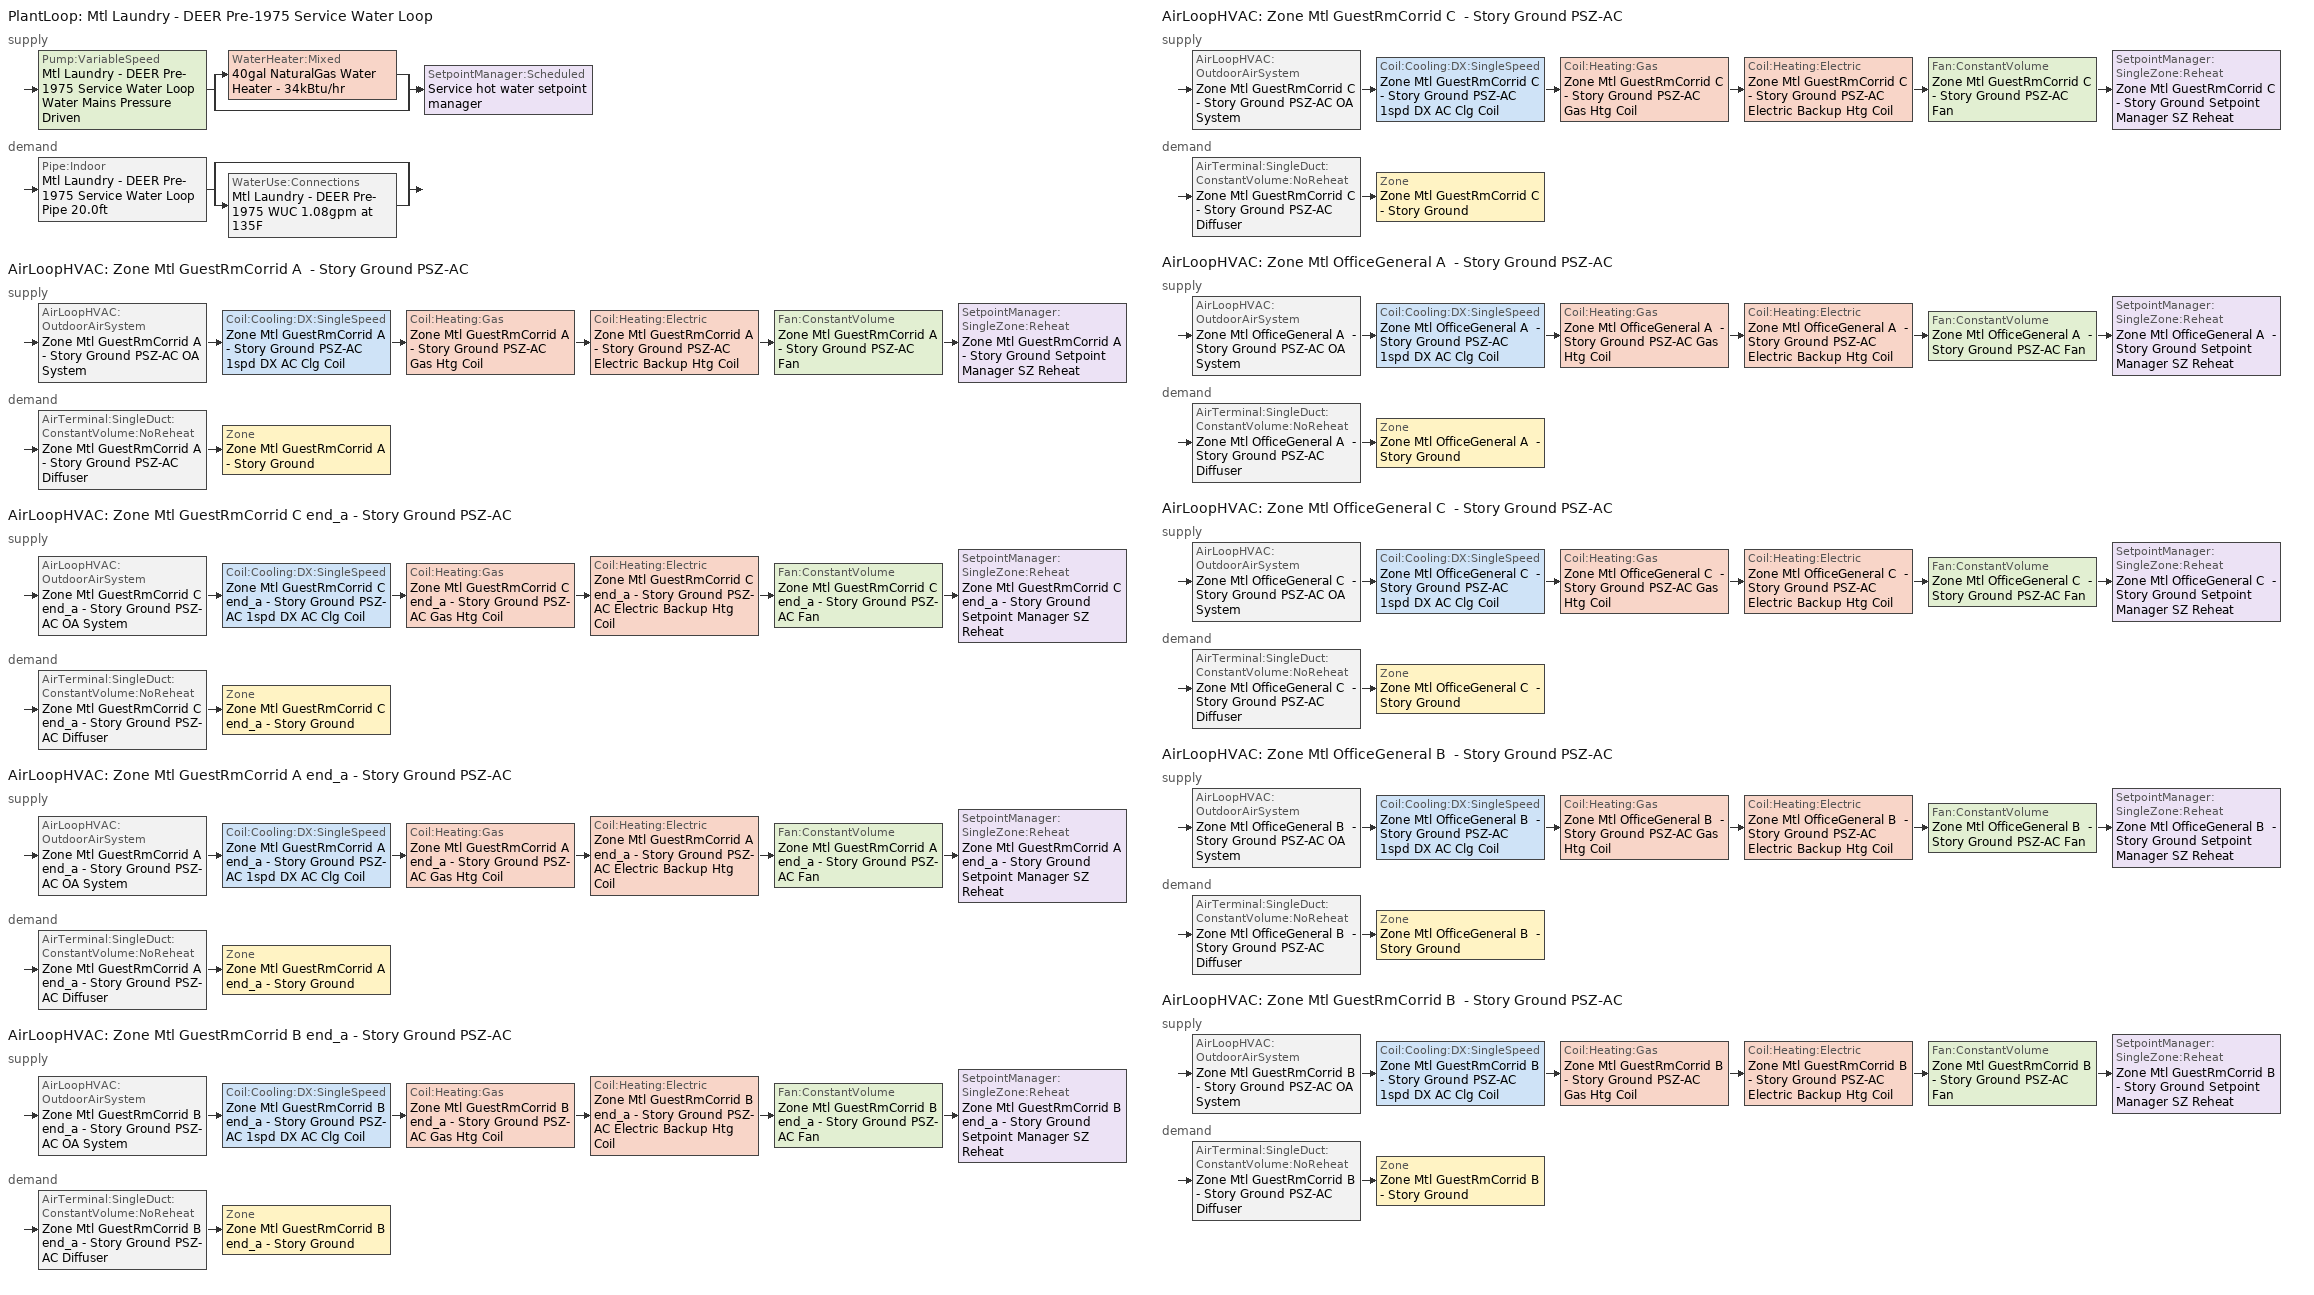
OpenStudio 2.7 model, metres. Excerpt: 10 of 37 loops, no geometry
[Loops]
PlantLoop 'Mtl Laundry - DEER Pre-1975 Service Water Loop'
 supply: Pump:VariableSpeed 'Mtl Laundry - DEER Pre-1975 Service Water Loop Water Mains Pressure Driven' > split
  | WaterHeater:Mixed '40gal NaturalGas Water Heater - 34kBtu/hr'
  | bypass
  join > SetpointManager:Scheduled 'Service hot water setpoint manager'
 demand: Pipe:Indoor 'Mtl Laundry - DEER Pre-1975 Service Water Loop Pipe 20.0ft' > split
  | bypass
  | WaterUse:Connections 'Mtl Laundry - DEER Pre-1975 WUC 1.08gpm at 135F'
AirLoopHVAC 'Zone Mtl GuestRmCorrid A  - Story Ground PSZ-AC'
 supply: AirLoopHVAC:OutdoorAirSystem 'Zone Mtl GuestRmCorrid A  - Story Ground PSZ-AC OA System' > Coil:Cooling:DX:SingleSpeed 'Zone Mtl GuestRmCorrid A  - Story Ground PSZ-AC 1spd DX AC Clg Coil' > Coil:Heating:Gas 'Zone Mtl GuestRmCorrid A  - Story Ground PSZ-AC Gas Htg Coil' > Coil:Heating:Electric 'Zone Mtl GuestRmCorrid A  - Story Ground PSZ-AC Electric Backup Htg Coil' > Fan:ConstantVolume 'Zone Mtl GuestRmCorrid A  - Story Ground PSZ-AC Fan' > SetpointManager:SingleZone:Reheat 'Zone Mtl GuestRmCorrid A  - Story Ground Setpoint Manager SZ Reheat'
 demand: AirTerminal:SingleDuct:ConstantVolume:NoReheat 'Zone Mtl GuestRmCorrid A  - Story Ground PSZ-AC Diffuser' > Zone 'Zone Mtl GuestRmCorrid A  - Story Ground'
AirLoopHVAC 'Zone Mtl GuestRmCorrid C end_a - Story Ground PSZ-AC'
 supply: AirLoopHVAC:OutdoorAirSystem 'Zone Mtl GuestRmCorrid C end_a - Story Ground PSZ-AC OA System' > Coil:Cooling:DX:SingleSpeed 'Zone Mtl GuestRmCorrid C end_a - Story Ground PSZ-AC 1spd DX AC Clg Coil' > Coil:Heating:Gas 'Zone Mtl GuestRmCorrid C end_a - Story Ground PSZ-AC Gas Htg Coil' > Coil:Heating:Electric 'Zone Mtl GuestRmCorrid C end_a - Story Ground PSZ-AC Electric Backup Htg Coil' > Fan:ConstantVolume 'Zone Mtl GuestRmCorrid C end_a - Story Ground PSZ-AC Fan' > SetpointManager:SingleZone:Reheat 'Zone Mtl GuestRmCorrid C end_a - Story Ground Setpoint Manager SZ Reheat'
 demand: AirTerminal:SingleDuct:ConstantVolume:NoReheat 'Zone Mtl GuestRmCorrid C end_a - Story Ground PSZ-AC Diffuser' > Zone 'Zone Mtl GuestRmCorrid C end_a - Story Ground'
AirLoopHVAC 'Zone Mtl GuestRmCorrid A end_a - Story Ground PSZ-AC'
 supply: AirLoopHVAC:OutdoorAirSystem 'Zone Mtl GuestRmCorrid A end_a - Story Ground PSZ-AC OA System' > Coil:Cooling:DX:SingleSpeed 'Zone Mtl GuestRmCorrid A end_a - Story Ground PSZ-AC 1spd DX AC Clg Coil' > Coil:Heating:Gas 'Zone Mtl GuestRmCorrid A end_a - Story Ground PSZ-AC Gas Htg Coil' > Coil:Heating:Electric 'Zone Mtl GuestRmCorrid A end_a - Story Ground PSZ-AC Electric Backup Htg Coil' > Fan:ConstantVolume 'Zone Mtl GuestRmCorrid A end_a - Story Ground PSZ-AC Fan' > SetpointManager:SingleZone:Reheat 'Zone Mtl GuestRmCorrid A end_a - Story Ground Setpoint Manager SZ Reheat'
 demand: AirTerminal:SingleDuct:ConstantVolume:NoReheat 'Zone Mtl GuestRmCorrid A end_a - Story Ground PSZ-AC Diffuser' > Zone 'Zone Mtl GuestRmCorrid A end_a - Story Ground'
AirLoopHVAC 'Zone Mtl GuestRmCorrid B end_a - Story Ground PSZ-AC'
 supply: AirLoopHVAC:OutdoorAirSystem 'Zone Mtl GuestRmCorrid B end_a - Story Ground PSZ-AC OA System' > Coil:Cooling:DX:SingleSpeed 'Zone Mtl GuestRmCorrid B end_a - Story Ground PSZ-AC 1spd DX AC Clg Coil' > Coil:Heating:Gas 'Zone Mtl GuestRmCorrid B end_a - Story Ground PSZ-AC Gas Htg Coil' > Coil:Heating:Electric 'Zone Mtl GuestRmCorrid B end_a - Story Ground PSZ-AC Electric Backup Htg Coil' > Fan:ConstantVolume 'Zone Mtl GuestRmCorrid B end_a - Story Ground PSZ-AC Fan' > SetpointManager:SingleZone:Reheat 'Zone Mtl GuestRmCorrid B end_a - Story Ground Setpoint Manager SZ Reheat'
 demand: AirTerminal:SingleDuct:ConstantVolume:NoReheat 'Zone Mtl GuestRmCorrid B end_a - Story Ground PSZ-AC Diffuser' > Zone 'Zone Mtl GuestRmCorrid B end_a - Story Ground'
AirLoopHVAC 'Zone Mtl GuestRmCorrid C  - Story Ground PSZ-AC'
 supply: AirLoopHVAC:OutdoorAirSystem 'Zone Mtl GuestRmCorrid C  - Story Ground PSZ-AC OA System' > Coil:Cooling:DX:SingleSpeed 'Zone Mtl GuestRmCorrid C  - Story Ground PSZ-AC 1spd DX AC Clg Coil' > Coil:Heating:Gas 'Zone Mtl GuestRmCorrid C  - Story Ground PSZ-AC Gas Htg Coil' > Coil:Heating:Electric 'Zone Mtl GuestRmCorrid C  - Story Ground PSZ-AC Electric Backup Htg Coil' > Fan:ConstantVolume 'Zone Mtl GuestRmCorrid C  - Story Ground PSZ-AC Fan' > SetpointManager:SingleZone:Reheat 'Zone Mtl GuestRmCorrid C  - Story Ground Setpoint Manager SZ Reheat'
 demand: AirTerminal:SingleDuct:ConstantVolume:NoReheat 'Zone Mtl GuestRmCorrid C  - Story Ground PSZ-AC Diffuser' > Zone 'Zone Mtl GuestRmCorrid C  - Story Ground'
AirLoopHVAC 'Zone Mtl OfficeGeneral A  - Story Ground PSZ-AC'
 supply: AirLoopHVAC:OutdoorAirSystem 'Zone Mtl OfficeGeneral A  - Story Ground PSZ-AC OA System' > Coil:Cooling:DX:SingleSpeed 'Zone Mtl OfficeGeneral A  - Story Ground PSZ-AC 1spd DX AC Clg Coil' > Coil:Heating:Gas 'Zone Mtl OfficeGeneral A  - Story Ground PSZ-AC Gas Htg Coil' > Coil:Heating:Electric 'Zone Mtl OfficeGeneral A  - Story Ground PSZ-AC Electric Backup Htg Coil' > Fan:ConstantVolume 'Zone Mtl OfficeGeneral A  - Story Ground PSZ-AC Fan' > SetpointManager:SingleZone:Reheat 'Zone Mtl OfficeGeneral A  - Story Ground Setpoint Manager SZ Reheat'
 demand: AirTerminal:SingleDuct:ConstantVolume:NoReheat 'Zone Mtl OfficeGeneral A  - Story Ground PSZ-AC Diffuser' > Zone 'Zone Mtl OfficeGeneral A  - Story Ground'
AirLoopHVAC 'Zone Mtl OfficeGeneral C  - Story Ground PSZ-AC'
 supply: AirLoopHVAC:OutdoorAirSystem 'Zone Mtl OfficeGeneral C  - Story Ground PSZ-AC OA System' > Coil:Cooling:DX:SingleSpeed 'Zone Mtl OfficeGeneral C  - Story Ground PSZ-AC 1spd DX AC Clg Coil' > Coil:Heating:Gas 'Zone Mtl OfficeGeneral C  - Story Ground PSZ-AC Gas Htg Coil' > Coil:Heating:Electric 'Zone Mtl OfficeGeneral C  - Story Ground PSZ-AC Electric Backup Htg Coil' > Fan:ConstantVolume 'Zone Mtl OfficeGeneral C  - Story Ground PSZ-AC Fan' > SetpointManager:SingleZone:Reheat 'Zone Mtl OfficeGeneral C  - Story Ground Setpoint Manager SZ Reheat'
 demand: AirTerminal:SingleDuct:ConstantVolume:NoReheat 'Zone Mtl OfficeGeneral C  - Story Ground PSZ-AC Diffuser' > Zone 'Zone Mtl OfficeGeneral C  - Story Ground'
AirLoopHVAC 'Zone Mtl OfficeGeneral B  - Story Ground PSZ-AC'
 supply: AirLoopHVAC:OutdoorAirSystem 'Zone Mtl OfficeGeneral B  - Story Ground PSZ-AC OA System' > Coil:Cooling:DX:SingleSpeed 'Zone Mtl OfficeGeneral B  - Story Ground PSZ-AC 1spd DX AC Clg Coil' > Coil:Heating:Gas 'Zone Mtl OfficeGeneral B  - Story Ground PSZ-AC Gas Htg Coil' > Coil:Heating:Electric 'Zone Mtl OfficeGeneral B  - Story Ground PSZ-AC Electric Backup Htg Coil' > Fan:ConstantVolume 'Zone Mtl OfficeGeneral B  - Story Ground PSZ-AC Fan' > SetpointManager:SingleZone:Reheat 'Zone Mtl OfficeGeneral B  - Story Ground Setpoint Manager SZ Reheat'
 demand: AirTerminal:SingleDuct:ConstantVolume:NoReheat 'Zone Mtl OfficeGeneral B  - Story Ground PSZ-AC Diffuser' > Zone 'Zone Mtl OfficeGeneral B  - Story Ground'
AirLoopHVAC 'Zone Mtl GuestRmCorrid B  - Story Ground PSZ-AC'
 supply: AirLoopHVAC:OutdoorAirSystem 'Zone Mtl GuestRmCorrid B  - Story Ground PSZ-AC OA System' > Coil:Cooling:DX:SingleSpeed 'Zone Mtl GuestRmCorrid B  - Story Ground PSZ-AC 1spd DX AC Clg Coil' > Coil:Heating:Gas 'Zone Mtl GuestRmCorrid B  - Story Ground PSZ-AC Gas Htg Coil' > Coil:Heating:Electric 'Zone Mtl GuestRmCorrid B  - Story Ground PSZ-AC Electric Backup Htg Coil' > Fan:ConstantVolume 'Zone Mtl GuestRmCorrid B  - Story Ground PSZ-AC Fan' > SetpointManager:SingleZone:Reheat 'Zone Mtl GuestRmCorrid B  - Story Ground Setpoint Manager SZ Reheat'
 demand: AirTerminal:SingleDuct:ConstantVolume:NoReheat 'Zone Mtl GuestRmCorrid B  - Story Ground PSZ-AC Diffuser' > Zone 'Zone Mtl GuestRmCorrid B  - Story Ground'
[Construction]
Uninsulated copper pipe 0.75in type L: Copper pipe 0.75in type L
[Material]
Copper pipe 0.75in type L: Roughness=Smooth; Thickness {m}=0.001143; Conductivity {W/m-K}=386; Density {kg/m3}=8906.27; Specific Heat {J/kg-K}=385.1856; Thermal Absorptance=0.9; Solar Absorptance=0.7; Visible Absorptance=0.7
[Sizing:Zone] Zone Cooling Design Supply Air Temperature Input Method=SupplyAirTemperature; Zone Cooling Design Supply Air Temperature {C}=12.7778; Zone Cooling Design Supply Air Temperature Difference {deltaC}=11.11; Zone Heating Design Supply Air Temperature Input Method=SupplyAirTemperature; Zone Heating Design Supply Air Temperature {C}=50; Zone Heating Design Supply Air Temperature Difference {deltaC}=11.11; Zone Cooling Design Supply Air Humidity Ratio {kg-H2O/kg-air}=0.0085; Zone Heating Design Supply Air Humidity Ratio {kg-H2O/kg-air}=0.008; Cooling Design Air Flow Method=DesignDay; Heating Design Air Flow Method=DesignDay; Account for Dedicated Outdoor Air System=No; Dedicated Outdoor Air System Control Strategy=NeutralSupplyAir; Dedicated Outdoor Air Low Setpoint Temperature for Design {C}=autosize; Dedicated Outdoor Air High Setpoint Temperature for Design {C}=autosize
Zone Mtl GuestRmCorrid A end_a - Story Ground; Zone Mtl GuestRmCorrid B end_a - Story Ground; Zone Mtl GuestRmCorrid C end_a - Story Ground; Zone Mtl GuestRmCorrid A  - Story Ground; Zone Mtl GuestRmCorrid B  - Story Ground; Zone Mtl GuestRmCorrid C  - Story Ground; Zone Mtl OfficeGeneral A  - Story Ground; Zone Mtl OfficeGeneral B  - Story Ground; Zone Mtl OfficeGeneral C  - Story Ground
[Zone equipment]
Zone Mtl GuestRmCorrid A end_a - Story Ground: Zone Mtl GuestRmCorrid A end_a - Story Ground PSZ-AC Diffuser
Zone Mtl GuestRmCorrid B end_a - Story Ground: Zone Mtl GuestRmCorrid B end_a - Story Ground PSZ-AC Diffuser
Zone Mtl GuestRmCorrid C end_a - Story Ground: Zone Mtl GuestRmCorrid C end_a - Story Ground PSZ-AC Diffuser
Zone Mtl GuestRmCorrid A  - Story Ground: Zone Mtl GuestRmCorrid A  - Story Ground PSZ-AC Diffuser
Zone Mtl GuestRmCorrid B  - Story Ground: Zone Mtl GuestRmCorrid B  - Story Ground PSZ-AC Diffuser
Zone Mtl GuestRmCorrid C  - Story Ground: Zone Mtl GuestRmCorrid C  - Story Ground PSZ-AC Diffuser
Zone Mtl OfficeGeneral A  - Story Ground: Zone Mtl OfficeGeneral A  - Story Ground PSZ-AC Diffuser
Zone Mtl OfficeGeneral B  - Story Ground: Zone Mtl OfficeGeneral B  - Story Ground PSZ-AC Diffuser
Zone Mtl OfficeGeneral C  - Story Ground: Zone Mtl OfficeGeneral C  - Story Ground PSZ-AC Diffuser
[WaterUse:Connections]
Mtl Laundry - DEER Pre-1975 WUC 1.08gpm at 135F: Water Use Equipment Name 1=Mtl Laundry - DEER Pre-1975 Service Water Use 1.08gpm at 135F
[WaterUse:Equipment:Definition]
Mtl Laundry - DEER Pre-1975 Service Water Use Def 1.08gpm: Peak Flow Rate {m3/s}=6.82528e-05; Target Temperature Schedule=Mixed Water At Faucet Temp - 135F; Sensible Fraction Schedule=Fraction Sensible - 0.2; Latent Fraction Schedule=Fraction Latent - 0.05
[WaterUse:Equipment]
Mtl Laundry - DEER Pre-1975 Service Water Use 1.08gpm at 135F: Water Use Equipment Definition=Mtl Laundry - DEER Pre-1975 Service Water Use Def 1.08gpm; Flow Rate Fraction Schedule=D_Mtl_All_DHW_DHW_Yr
[PlantLoop]
Mtl Laundry - DEER Pre-1975 Service Water Loop: Glycol Concentration=0; Maximum Loop Temperature {C}=60; Minimum Loop Temperature {C}=10; Plant Loop Volume {m3}=Autocalculate; Load Distribution Scheme=Optimal
[Sizing:Plant]
Mtl Laundry - DEER Pre-1975 Service Water Loop: Loop Type=Heating; Design Loop Exit Temperature {C}=57.2222; Loop Design Temperature Difference {deltaC}=5; Sizing Option=NonCoincident; Zone Timesteps in Averaging Window=1; Coincident Sizing Factor Mode=None
[SetpointManager:Scheduled]
Service hot water setpoint manager: Control Variable=Temperature; Schedule=Service Water Loop Temp - 135F; Setpoint Node or NodeList=Mtl Laundry - DEER Pre-1975 Service Water Loop Supply Outlet Node
[Pump:VariableSpeed]
Mtl Laundry - DEER Pre-1975 Service Water Loop Water Mains Pressure Driven: Rated Pump Head {Pa}=0.001; Motor Efficiency=1; Pump Control Type=Continuous; Skin Loss Radiative Fraction=0.5; Design Power Sizing Method=PowerPerFlowPerPressure; Design Electric Power per Unit Flow Rate {W/(m3/s)}=348701.1; Design Shaft Power per Unit Flow Rate per Unit Head {W-s/m3-Pa}=1.28205; Design Minimum Flow Rate Fraction=0
[WaterHeater:Mixed]
40gal NaturalGas Water Heater - 34kBtu/hr: Tank Volume {m3}=0.151416; Setpoint Temperature Schedule=Service Water Loop Temp - 135F; Deadband Temperature Difference {deltaC}=2; Maximum Temperature Limit {C}=57.2222; Heater Control Type=Cycle; Heater Maximum Capacity {W}=9987.17; Heater Fuel Type=NaturalGas; Heater Thermal Efficiency=0.78; Off Cycle Parasitic Fuel Consumption Rate {W}=0; Off Cycle Parasitic Fuel Type=NaturalGas; Off Cycle Parasitic Heat Fraction to Tank=0.8; On Cycle Parasitic Fuel Consumption Rate {W}=0; On Cycle Parasitic Fuel Type=NaturalGas; Ambient Temperature Indicator=Schedule; Ambient Temperature Schedule=Water Heater Ambient Temp Schedule 70F; Off Cycle Loss Coefficient to Ambient Temperature {W/K}=6; On Cycle Loss Coefficient to Ambient Temperature {W/K}=6; Use Side Effectiveness=1; Source Side Effectiveness=1; Use Side Design Flow Rate {m3/s}=autosize; Source Side Design Flow Rate {m3/s}=autosize; Indirect Water Heating Recovery Time {hr}=1.5; Source Side Flow Control Mode=IndirectHeatPrimarySetpoint
[Pipe:Indoor]
Mtl Laundry - DEER Pre-1975 Service Water Loop Pipe 20.0ft: Construction=Uninsulated copper pipe 0.75in type L; Environment Type=Schedule; Ambient Temperature Schedule=Mtl Laundry - DEER Pre-1975 Service Water Loop Piping Air Temp - 70F; Ambient Air Velocity Schedule=Mtl Laundry - DEER Pre-1975 Service Water Loop Piping Air Velocity - 0.67mph; Pipe Inside Diameter {m}=0.019939; Pipe Length {m}=6.096
[AirLoopHVAC] Availability Schedule=Always On Discrete; Design Supply Air Flow Rate {m3/s}=AutoSize
Zone Mtl GuestRmCorrid A  - Story Ground PSZ-AC; Zone Mtl GuestRmCorrid C end_a - Story Ground PSZ-AC; Zone Mtl GuestRmCorrid A end_a - Story Ground PSZ-AC; Zone Mtl GuestRmCorrid B end_a - Story Ground PSZ-AC; Zone Mtl GuestRmCorrid C  - Story Ground PSZ-AC; Zone Mtl OfficeGeneral A  - Story Ground PSZ-AC; Zone Mtl OfficeGeneral C  - Story Ground PSZ-AC; Zone Mtl OfficeGeneral B  - Story Ground PSZ-AC; Zone Mtl GuestRmCorrid B  - Story Ground PSZ-AC
[Sizing:System] Type of Load to Size On=Sensible; Design Outdoor Air Flow Rate {m3/s}=Autosize; Central Heating Maximum System Air Flow Ratio=1; Preheat Design Temperature {C}=7.22222; Preheat Design Humidity Ratio {kg-H2O/kg-Air}=0.008; Precool Design Temperature {C}=12.7778; Precool Design Humidity Ratio {kg-H2O/kg-Air}=0.008; Central Cooling Design Supply Air Temperature {C}=12.7778; Central Heating Design Supply Air Temperature {C}=50; Sizing Option=Coincident; 100% Outdoor Air in Cooling=No; 100% Outdoor Air in Heating=No; Central Cooling Design Supply Air Humidity Ratio {kg-H2O/kg-Air}=0.0085; Central Heating Design Supply Air Humidity Ratio {kg-H2O/kg-Air}=0.008; Cooling Design Air Flow Method=DesignDay; Cooling Design Air Flow Rate {m3/s}=0; Heating Design Air Flow Method=DesignDay; Heating Design Air Flow Rate {m3/s}=0; System Outdoor Air Method=ZoneSum; Zone Maximum Outdoor Air Fraction=1; Cooling Supply Air Flow Rate Per Floor Area {m3/s-m2}=0.00996765; Cooling Fraction of Autosized Cooling Supply Air Flow Rate=1; Cooling Supply Air Flow Rate Per Unit Cooling Capacity {m3/s-W}=3.94755e-05; Heating Supply Air Flow Rate Per Floor Area {m3/s-m2}=0.00996765; Heating Fraction of Autosized Heating Supply Air Flow Rate=1; Heating Fraction of Autosized Cooling Supply Air Flow Rate=1; Heating Supply Air Flow Rate Per Unit Heating Capacity {m3/s-W}=3.15882e-05; Cooling Design Capacity Method=CoolingDesignCapacity; Cooling Design Capacity {W}=autosize; Cooling Design Capacity Per Floor Area {W/m2}=234.7; Fraction of Autosized Cooling Design Capacity=1; Heating Design Capacity Method=HeatingDesignCapacity; Heating Design Capacity {W}=autosize; Heating Design Capacity Per Floor Area {W/m2}=157; Fraction of Autosized Heating Design Capacity=1; Central Cooling Capacity Control Method=OnOff
Zone Mtl GuestRmCorrid A  - Story Ground PSZ-AC; Zone Mtl GuestRmCorrid C end_a - Story Ground PSZ-AC; Zone Mtl GuestRmCorrid A end_a - Story Ground PSZ-AC; Zone Mtl GuestRmCorrid B end_a - Story Ground PSZ-AC; Zone Mtl GuestRmCorrid C  - Story Ground PSZ-AC; Zone Mtl OfficeGeneral A  - Story Ground PSZ-AC; Zone Mtl OfficeGeneral C  - Story Ground PSZ-AC; Zone Mtl OfficeGeneral B  - Story Ground PSZ-AC; Zone Mtl GuestRmCorrid B  - Story Ground PSZ-AC
[SetpointManager:SingleZone:Reheat] Minimum Supply Air Temperature {C}=12.7778; Maximum Supply Air Temperature {C}=50
Name | Control Zone | Setpoint Node or NodeList
Zone Mtl GuestRmCorrid A  - Story Ground Setpoint Manager SZ Reheat | Zone Mtl GuestRmCorrid A  - Story Ground | Zone Mtl GuestRmCorrid A  - Story Ground PSZ-AC Supply Outlet Node
Zone Mtl GuestRmCorrid C end_a - Story Ground Setpoint Manager SZ Reheat | Zone Mtl GuestRmCorrid C end_a - Story Ground | Zone Mtl GuestRmCorrid C end_a - Story Ground PSZ-AC Supply Outlet Node
Zone Mtl GuestRmCorrid A end_a - Story Ground Setpoint Manager SZ Reheat | Zone Mtl GuestRmCorrid A end_a - Story Ground | Zone Mtl GuestRmCorrid A end_a - Story Ground PSZ-AC Supply Outlet Node
Zone Mtl GuestRmCorrid B end_a - Story Ground Setpoint Manager SZ Reheat | Zone Mtl GuestRmCorrid B end_a - Story Ground | Zone Mtl GuestRmCorrid B end_a - Story Ground PSZ-AC Supply Outlet Node
Zone Mtl GuestRmCorrid C  - Story Ground Setpoint Manager SZ Reheat | Zone Mtl GuestRmCorrid C  - Story Ground | Zone Mtl GuestRmCorrid C  - Story Ground PSZ-AC Supply Outlet Node
Zone Mtl OfficeGeneral A  - Story Ground Setpoint Manager SZ Reheat | Zone Mtl OfficeGeneral A  - Story Ground | Zone Mtl OfficeGeneral A  - Story Ground PSZ-AC Supply Outlet Node
Zone Mtl OfficeGeneral C  - Story Ground Setpoint Manager SZ Reheat | Zone Mtl OfficeGeneral C  - Story Ground | Zone Mtl OfficeGeneral C  - Story Ground PSZ-AC Supply Outlet Node
Zone Mtl OfficeGeneral B  - Story Ground Setpoint Manager SZ Reheat | Zone Mtl OfficeGeneral B  - Story Ground | Zone Mtl OfficeGeneral B  - Story Ground PSZ-AC Supply Outlet Node
Zone Mtl GuestRmCorrid B  - Story Ground Setpoint Manager SZ Reheat | Zone Mtl GuestRmCorrid B  - Story Ground | Zone Mtl GuestRmCorrid B  - Story Ground PSZ-AC Supply Outlet Node
[Fan:ConstantVolume] Availability Schedule=Always On Discrete; Fan Total Efficiency=0.54; Pressure Rise {Pa}=622.722; Maximum Flow Rate {m3/s}=AutoSize; Motor Efficiency=0.9; Motor In Airstream Fraction=1
Zone Mtl GuestRmCorrid A  - Story Ground PSZ-AC Fan; Zone Mtl GuestRmCorrid C end_a - Story Ground PSZ-AC Fan; Zone Mtl GuestRmCorrid A end_a - Story Ground PSZ-AC Fan; Zone Mtl GuestRmCorrid B end_a - Story Ground PSZ-AC Fan; Zone Mtl GuestRmCorrid C  - Story Ground PSZ-AC Fan; Zone Mtl OfficeGeneral A  - Story Ground PSZ-AC Fan; Zone Mtl OfficeGeneral C  - Story Ground PSZ-AC Fan; Zone Mtl OfficeGeneral B  - Story Ground PSZ-AC Fan; Zone Mtl GuestRmCorrid B  - Story Ground PSZ-AC Fan
[Coil:Heating:Gas] Availability Schedule=Always On Discrete; Gas Burner Efficiency=0.8; Nominal Capacity {W}=AutoSize; Parasitic Electric Load {W}=0; Parasitic Gas Load {W}=0
Zone Mtl GuestRmCorrid A  - Story Ground PSZ-AC Gas Htg Coil; Zone Mtl GuestRmCorrid C end_a - Story Ground PSZ-AC Gas Htg Coil; Zone Mtl GuestRmCorrid A end_a - Story Ground PSZ-AC Gas Htg Coil; Zone Mtl GuestRmCorrid B end_a - Story Ground PSZ-AC Gas Htg Coil; Zone Mtl GuestRmCorrid C  - Story Ground PSZ-AC Gas Htg Coil; Zone Mtl OfficeGeneral A  - Story Ground PSZ-AC Gas Htg Coil; Zone Mtl OfficeGeneral C  - Story Ground PSZ-AC Gas Htg Coil; Zone Mtl OfficeGeneral B  - Story Ground PSZ-AC Gas Htg Coil; Zone Mtl GuestRmCorrid B  - Story Ground PSZ-AC Gas Htg Coil
[Coil:Heating:Electric] Availability Schedule=Always On Discrete; Efficiency=1
Zone Mtl GuestRmCorrid A  - Story Ground PSZ-AC Electric Backup Htg Coil; Zone Mtl GuestRmCorrid C end_a - Story Ground PSZ-AC Electric Backup Htg Coil; Zone Mtl GuestRmCorrid A end_a - Story Ground PSZ-AC Electric Backup Htg Coil; Zone Mtl GuestRmCorrid B end_a - Story Ground PSZ-AC Electric Backup Htg Coil; Zone Mtl GuestRmCorrid C  - Story Ground PSZ-AC Electric Backup Htg Coil; Zone Mtl OfficeGeneral A  - Story Ground PSZ-AC Electric Backup Htg Coil; Zone Mtl OfficeGeneral C  - Story Ground PSZ-AC Electric Backup Htg Coil; Zone Mtl OfficeGeneral B  - Story Ground PSZ-AC Electric Backup Htg Coil; Zone Mtl GuestRmCorrid B  - Story Ground PSZ-AC Electric Backup Htg Coil
[Coil:Cooling:DX:SingleSpeed] Availability Schedule=Always On Discrete; Rated Total Cooling Capacity {W}=autosize; Rated Sensible Heat Ratio=autosize; Rated COP {W/W}=3; Rated Air Flow Rate {m3/s}=autosize; Rated Evaporator Fan Power Per Volume Flow Rate {W/(m3/s)}=773.3; Condenser Type=AirCooled; Evaporative Condenser Effectiveness=0; Evaporative Condenser Air Flow Rate {m3/s}=Autosize; Evaporative Condenser Pump Rated Power Consumption {W}=Autosize; Crankcase Heater Capacity {W}=0; Maximum Outdoor Dry-Bulb Temperature for Crankcase Heater Operation {C}=0; Basin Heater Capacity {W/K}=0; Basin Heater Setpoint Temperature {C}=10
Name | Total Cooling Capacity Function of Temperature Curve | Total Cooling Capacity Function of Flow Fraction Curve | Energy Input Ratio Function of Temperature Curve | Energy Input Ratio Function of Flow Fraction Curve | Part Load Fraction Correlation Curve
Zone Mtl GuestRmCorrid A  - Story Ground PSZ-AC 1spd DX AC Clg Coil | Curve Biquadratic 3 | Curve Quadratic 4 | Curve Biquadratic 4 | Curve Quadratic 5 | Curve Quadratic 6
Zone Mtl GuestRmCorrid C end_a - Story Ground PSZ-AC 1spd DX AC Clg Coil | Curve Biquadratic 7 | Curve Quadratic 10 | Curve Biquadratic 8 | Curve Quadratic 11 | Curve Quadratic 12
Zone Mtl GuestRmCorrid A end_a - Story Ground PSZ-AC 1spd DX AC Clg Coil | Curve Biquadratic 11 | Curve Quadratic 16 | Curve Biquadratic 12 | Curve Quadratic 17 | Curve Quadratic 18
Zone Mtl GuestRmCorrid B end_a - Story Ground PSZ-AC 1spd DX AC Clg Coil | Curve Biquadratic 15 | Curve Quadratic 22 | Curve Biquadratic 16 | Curve Quadratic 23 | Curve Quadratic 24
Zone Mtl GuestRmCorrid C  - Story Ground PSZ-AC 1spd DX AC Clg Coil | Curve Biquadratic 19 | Curve Quadratic 28 | Curve Biquadratic 20 | Curve Quadratic 29 | Curve Quadratic 30
Zone Mtl OfficeGeneral A  - Story Ground PSZ-AC 1spd DX AC Clg Coil | Curve Biquadratic 23 | Curve Quadratic 34 | Curve Biquadratic 24 | Curve Quadratic 35 | Curve Quadratic 36
Zone Mtl OfficeGeneral C  - Story Ground PSZ-AC 1spd DX AC Clg Coil | Curve Biquadratic 27 | Curve Quadratic 40 | Curve Biquadratic 28 | Curve Quadratic 41 | Curve Quadratic 42
Zone Mtl OfficeGeneral B  - Story Ground PSZ-AC 1spd DX AC Clg Coil | Curve Biquadratic 31 | Curve Quadratic 46 | Curve Biquadratic 32 | Curve Quadratic 47 | Curve Quadratic 48
Zone Mtl GuestRmCorrid B  - Story Ground PSZ-AC 1spd DX AC Clg Coil | Curve Biquadratic 35 | Curve Quadratic 52 | Curve Biquadratic 36 | Curve Quadratic 53 | Curve Quadratic 54
[Controller:OutdoorAir] Minimum Outdoor Air Flow Rate {m3/s}=0; Maximum Outdoor Air Flow Rate {m3/s}=Autosize; Economizer Control Type=NoEconomizer; Economizer Control Action Type=ModulateFlow; Economizer Maximum Limit Dry-Bulb Temperature {C}=28; Economizer Maximum Limit Enthalpy {J/kg}=64000; Lockout Type=NoLockout; Minimum Limit Type=FixedMinimum; Minimum Outdoor Air Schedule=Always On Discrete; High Humidity Control=No; Heat Recovery Bypass Control Type=BypassWhenWithinEconomizerLimits
Name | Controller Mechanical Ventilation
Zone Mtl GuestRmCorrid A  - Story Ground PSZ-AC OA System Controller | Controller Mechanical Ventilation 1
Zone Mtl GuestRmCorrid C end_a - Story Ground PSZ-AC OA System Controller | Controller Mechanical Ventilation 2
Zone Mtl GuestRmCorrid A end_a - Story Ground PSZ-AC OA System Controller | Controller Mechanical Ventilation 3
Zone Mtl GuestRmCorrid B end_a - Story Ground PSZ-AC OA System Controller | Controller Mechanical Ventilation 4
Zone Mtl GuestRmCorrid C  - Story Ground PSZ-AC OA System Controller | Controller Mechanical Ventilation 5
Zone Mtl OfficeGeneral A  - Story Ground PSZ-AC OA System Controller | Controller Mechanical Ventilation 6
Zone Mtl OfficeGeneral C  - Story Ground PSZ-AC OA System Controller | Controller Mechanical Ventilation 7
Zone Mtl OfficeGeneral B  - Story Ground PSZ-AC OA System Controller | Controller Mechanical Ventilation 8
Zone Mtl GuestRmCorrid B  - Story Ground PSZ-AC OA System Controller | Controller Mechanical Ventilation 9
[Controller:MechanicalVentilation] Availability Schedule=Always On Discrete; System Outdoor Air Method=ZoneSum
Controller Mechanical Ventilation 1; Controller Mechanical Ventilation 2; Controller Mechanical Ventilation 3; Controller Mechanical Ventilation 4; Controller Mechanical Ventilation 5; Controller Mechanical Ventilation 6; Controller Mechanical Ventilation 7; Controller Mechanical Ventilation 8; Controller Mechanical Ventilation 9
[AirLoopHVAC:OutdoorAirSystem]
Name | Controller
Zone Mtl GuestRmCorrid A  - Story Ground PSZ-AC OA System | Zone Mtl GuestRmCorrid A  - Story Ground PSZ-AC OA System Controller
Zone Mtl GuestRmCorrid C end_a - Story Ground PSZ-AC OA System | Zone Mtl GuestRmCorrid C end_a - Story Ground PSZ-AC OA System Controller
Zone Mtl GuestRmCorrid A end_a - Story Ground PSZ-AC OA System | Zone Mtl GuestRmCorrid A end_a - Story Ground PSZ-AC OA System Controller
Zone Mtl GuestRmCorrid B end_a - Story Ground PSZ-AC OA System | Zone Mtl GuestRmCorrid B end_a - Story Ground PSZ-AC OA System Controller
Zone Mtl GuestRmCorrid C  - Story Ground PSZ-AC OA System | Zone Mtl GuestRmCorrid C  - Story Ground PSZ-AC OA System Controller
Zone Mtl OfficeGeneral A  - Story Ground PSZ-AC OA System | Zone Mtl OfficeGeneral A  - Story Ground PSZ-AC OA System Controller
Zone Mtl OfficeGeneral C  - Story Ground PSZ-AC OA System | Zone Mtl OfficeGeneral C  - Story Ground PSZ-AC OA System Controller
Zone Mtl OfficeGeneral B  - Story Ground PSZ-AC OA System | Zone Mtl OfficeGeneral B  - Story Ground PSZ-AC OA System Controller
Zone Mtl GuestRmCorrid B  - Story Ground PSZ-AC OA System | Zone Mtl GuestRmCorrid B  - Story Ground PSZ-AC OA System Controller
[AirTerminal:SingleDuct:ConstantVolume:NoReheat] Availability Schedule=Always On Discrete; Maximum Air Flow Rate {m3/s}=AutoSize
Zone Mtl GuestRmCorrid A  - Story Ground PSZ-AC Diffuser; Zone Mtl GuestRmCorrid C end_a - Story Ground PSZ-AC Diffuser; Zone Mtl GuestRmCorrid A end_a - Story Ground PSZ-AC Diffuser; Zone Mtl GuestRmCorrid B end_a - Story Ground PSZ-AC Diffuser; Zone Mtl GuestRmCorrid C  - Story Ground PSZ-AC Diffuser; Zone Mtl OfficeGeneral A  - Story Ground PSZ-AC Diffuser; Zone Mtl OfficeGeneral C  - Story Ground PSZ-AC Diffuser; Zone Mtl OfficeGeneral B  - Story Ground PSZ-AC Diffuser; Zone Mtl GuestRmCorrid B  - Story Ground PSZ-AC Diffuser
[Schedule:Ruleset]
D_Mtl_All_DHW_DHW_Yr: Default Day Schedule=D_Mtl_All_DHW_DHW_Yr Default; Summer Design Day Schedule=D_Mtl_All_DHW_DHW_Yr Summer Design Day; Winter Design Day Schedule=D_Mtl_All_DHW_DHW_Yr Winter Design Day
Fraction Sensible - 0.2: Default Day Schedule=Fraction Sensible - 0.2 Default
Fraction Latent - 0.05: Default Day Schedule=Fraction Latent - 0.05 Default
Mixed Water At Faucet Temp - 135F: Default Day Schedule=Mixed Water At Faucet Temp - 135F Default
Service Water Loop Temp - 135F: Default Day Schedule=Service Water Loop Temp - 135F Default
Water Heater Ambient Temp Schedule 70F: Default Day Schedule=Water Heater Ambient Temp Schedule 70F Default
Mtl Laundry - DEER Pre-1975 Service Water Loop Piping Air Temp - 70F: Default Day Schedule=Mtl Laundry - DEER Pre-1975 Service Water Loop Piping Air Temp - 70F Default
Mtl Laundry - DEER Pre-1975 Service Water Loop Piping Air Velocity - 0.67mph: Default Day Schedule=Mtl Laundry - DEER Pre-1975 Service Water Loop Piping Air Velocity - 0.67mph Default
[Schedule:Day]
D_Mtl_All_DHW_DHW_Yr Default; D_Mtl_All_DHW_DHW_Yr Winter Design Day; D_Mtl_All_DHW_DHW_Yr Summer Design Day: 6, 0, 0.05, 7, 0, 0.2, 9, 0, 0.5, 10, 0, 0.25, 11, 0, 0.2, 16, 0, 0.1, 17, 0, 0.2, 18, 0, 0.3, 19, 0, 0.4, 20, 0, 0.3, 21, 0, 0.25, 22, 0, 0.2, 23, 0, 0.1, 24, 0, 0.05
Fraction Sensible - 0.2 Default: 24, 0, 0.2
Fraction Latent - 0.05 Default: 24, 0, 0.05
Mixed Water At Faucet Temp - 135F Default; Service Water Loop Temp - 135F Default: 24, 0, 57.2222
Water Heater Ambient Temp Schedule 70F Default; Mtl Laundry - DEER Pre-1975 Service Water Loop Piping Air Temp - 70F Default: 24, 0, 21.1111
Mtl Laundry - DEER Pre-1975 Service Water Loop Piping Air Velocity - 0.67mph Default: 24, 0, 0.3
[Schedule:Constant]
Always On Discrete: Value=1
[Curve:Biquadratic] Minimum Value of x=-100; Maximum Value of x=100; Minimum Value of y=-100; Maximum Value of y=100
Name | Coefficient1 Constant | Coefficient2 x | Coefficient3 x**2 | Coefficient4 y | Coefficient5 y**2 | Coefficient6 x*y
Curve Biquadratic 3; Curve Biquadratic 7; Curve Biquadratic 11; Curve Biquadratic 15; Curve Biquadratic 19; Curve Biquadratic 23; Curve Biquadratic 27; Curve Biquadratic 31; Curve Biquadratic 35 | 0.971212 | -0.0152755 | 0.00144345 | -0.00039321 | -6.8364e-06 | -0.000290596
Curve Biquadratic 4; Curve Biquadratic 8; Curve Biquadratic 12; Curve Biquadratic 16; Curve Biquadratic 20; Curve Biquadratic 24; Curve Biquadratic 28; Curve Biquadratic 32; Curve Biquadratic 36 | 0.286871 | 0.0239022 | -0.000810648 | 0.0134585 | 0.000338936 | -0.000487004
[Curve:Quadratic]
Name | Coefficient1 Constant | Coefficient2 x | Coefficient3 x**2 | Minimum Value of x | Maximum Value of x | Minimum Curve Output | Maximum Curve Output
Curve Quadratic 4; Curve Quadratic 5; Curve Quadratic 10; Curve Quadratic 11; Curve Quadratic 16; Curve Quadratic 17; Curve Quadratic 22; Curve Quadratic 23; Curve Quadratic 28; Curve Quadratic 29; Curve Quadratic 34; Curve Quadratic 35; Curve Quadratic 40; Curve Quadratic 41; Curve Quadratic 46; Curve Quadratic 47; Curve Quadratic 52; Curve Quadratic 53 | 1 | 0 | 0 | -100 | 100
Curve Quadratic 6; Curve Quadratic 12; Curve Quadratic 18; Curve Quadratic 24; Curve Quadratic 30; Curve Quadratic 36; Curve Quadratic 42; Curve Quadratic 48; Curve Quadratic 54 | 0.909496 | 0.0986477 | -0.00819488 | 0 | 1 | 0.7 | 1
